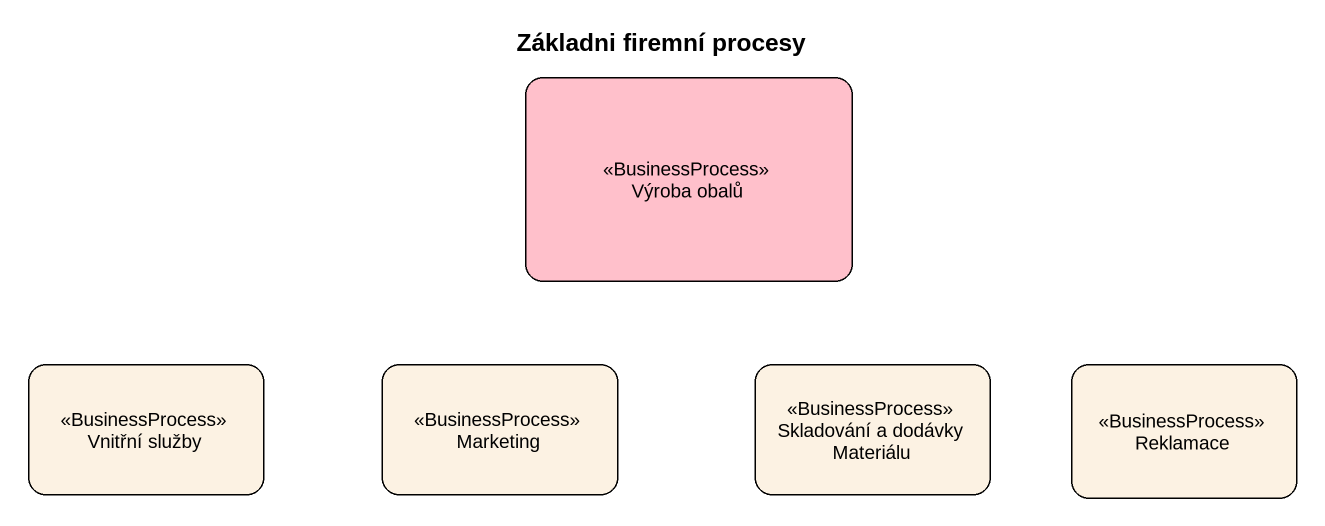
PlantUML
@startuml
title Základni firemní procesy
hide empty description
state "Výroba obalů" as Výroba_obalů <<BusinessProcess>> #FFC0CB
state "Vnitřní služby" as Vnitřní_služby <<BusinessProcess>>
state Marketing <<BusinessProcess>>
state "Skladování a dodávky Materiálu" as Skladování_a_dodávky <<BusinessProcess>>
state Reklamace <<BusinessProcess>>
@enduml
